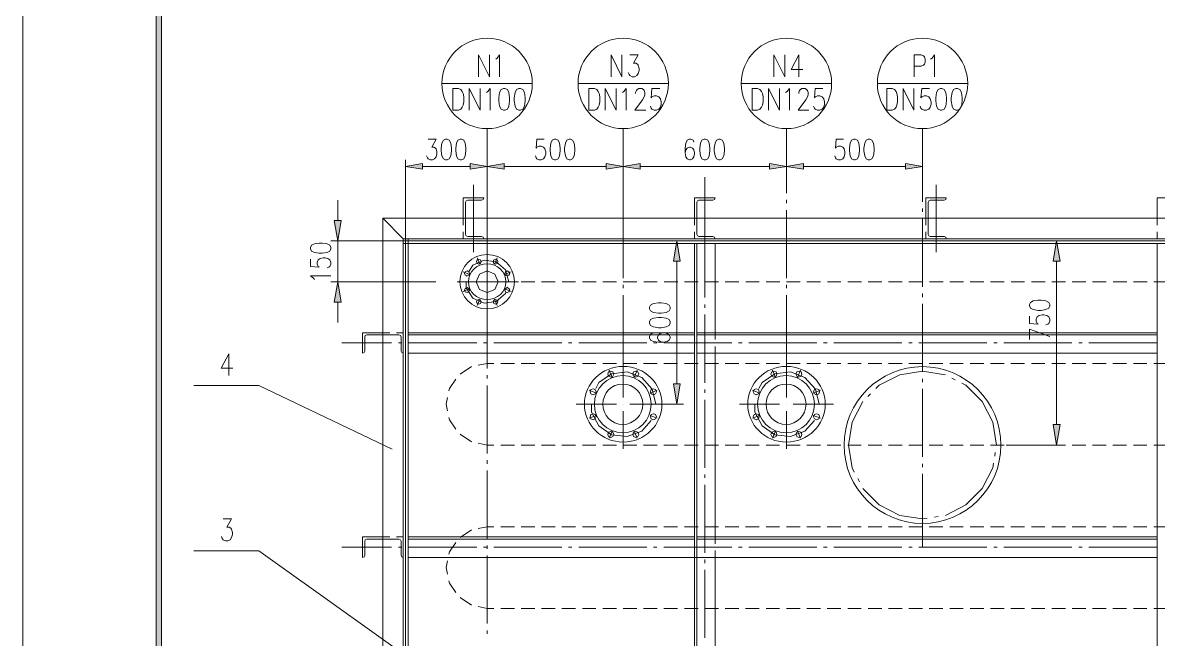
# Model space of a CAD drawing. Header units: millimetres. Extents: x 0 to 829, y 0 to 586.
# Drawn here: x 0 to 205.7, y 271.6 to 383.3 of the extents above; entities that cross this region are included whole.
import ezdxf

# ---------------------------------------------------------------- set-up
doc = ezdxf.new("R2010")
doc.units = ezdxf.units.MM

msp = doc.modelspace()

# ---------------------------------------------------------------- hatches: boundary and pattern name
h = msp.add_hatch(color=0)
h.dxf.hatch_style = 2
h.paths.add_polyline_path([(24.154694, 576.266028), (25.142472, 575.281778), (25.142472, 10.3505), (24.154694, 9.36625)])
h = msp.add_hatch(color=0)
h.dxf.hatch_style = 2
h.paths.add_polyline_path([(72.428806, 357.72725), (69.349056, 357.215722), (72.428806, 356.700667)])
h = msp.add_hatch(color=0)
h.dxf.hatch_style = 2
h.paths.add_polyline_path([(81.054222, 357.72725), (84.1375, 357.215722), (81.054222, 356.700667)])
h = msp.add_hatch(color=0)
h.dxf.hatch_style = 2
h.paths.add_polyline_path([(87.21725, 357.72725), (84.1375, 357.215722), (87.21725, 356.700667)])
h = msp.add_hatch(color=0)
h.dxf.hatch_style = 2
h.paths.add_polyline_path([(105.702806, 357.72725), (108.782556, 357.215722), (105.702806, 356.700667)])
h = msp.add_hatch(color=0)
h.dxf.hatch_style = 2
h.paths.add_polyline_path([(111.865833, 357.72725), (108.782556, 357.215722), (111.865833, 356.700667)])
h = msp.add_hatch(color=0)
h.dxf.hatch_style = 2
h.paths.add_polyline_path([(135.279694, 357.72725), (138.362972, 357.215722), (135.279694, 356.700667)])
h = msp.add_hatch(color=0)
h.dxf.hatch_style = 2
h.paths.add_polyline_path([(141.442722, 357.72725), (138.362972, 357.215722), (141.442722, 356.700667)])
h = msp.add_hatch(color=0)
h.dxf.hatch_style = 2
h.paths.add_polyline_path([(159.928278, 357.72725), (163.008028, 357.215722), (159.928278, 356.700667)])
h = msp.add_hatch(color=0)
h.dxf.hatch_style = 2
h.paths.add_polyline_path([(83.520139, 351.512364), (83.507086, 351.525417), (83.520139, 351.538469), (83.533192, 351.525417)])
h = msp.add_hatch(color=0)
h.dxf.hatch_style = 2
h.paths.add_polyline_path([(125.419556, 351.512364), (125.406503, 351.525417), (125.419556, 351.538469), (125.432608, 351.525417)])
h = msp.add_hatch(color=0)
h.dxf.hatch_style = 2
h.paths.add_polyline_path([(167.3225, 351.512364), (167.309447, 351.525417), (167.3225, 351.538469), (167.335553, 351.525417)])
h = msp.add_hatch(color=0)
h.dxf.hatch_style = 2
h.paths.add_polyline_path([(56.4515, 347.433194), (57.065333, 343.736083), (57.682694, 347.433194)])
h = msp.add_hatch(color=0)
h.dxf.hatch_style = 2
h.paths.add_polyline_path([(83.520139, 344.118142), (83.507086, 344.131194), (83.520139, 344.144247), (83.533192, 344.131194)])
h = msp.add_hatch(color=0)
h.dxf.hatch_style = 2
h.paths.add_polyline_path([(117.884222, 340.038972), (118.498056, 343.736083), (119.115417, 340.038972)])
h = msp.add_hatch(color=0)
h.dxf.hatch_style = 2
h.paths.add_polyline_path([(125.419556, 344.118142), (125.406503, 344.131194), (125.419556, 344.144247), (125.432608, 344.131194)])
h = msp.add_hatch(color=0)
h.dxf.hatch_style = 2
h.paths.add_polyline_path([(167.3225, 344.118142), (167.309447, 344.131194), (167.3225, 344.144247), (167.335553, 344.131194)])
h = msp.add_hatch(color=0)
h.dxf.hatch_style = 2
h.paths.add_polyline_path([(186.69, 340.038972), (187.307361, 343.736083), (187.924722, 340.038972)])
h = msp.add_hatch(color=0)
h.dxf.hatch_style = 2
h.paths.add_polyline_path([(56.4515, 332.64475), (57.065333, 336.341861), (57.682694, 332.64475)])
h = msp.add_hatch(color=0)
h.dxf.hatch_style = 2
h.paths.add_polyline_path([(68.953944, 323.388919), (68.940892, 323.401972), (68.953944, 323.415025), (68.966997, 323.401972)])
h = msp.add_hatch(color=0)
h.dxf.hatch_style = 2
h.paths.add_polyline_path([(117.884222, 317.856306), (118.498056, 314.159194), (119.115417, 317.856306)])
h = msp.add_hatch(color=0)
h.dxf.hatch_style = 2
h.paths.add_polyline_path([(186.69, 310.462083), (187.307361, 306.764972), (187.924722, 310.462083)])
h = msp.add_hatch(color=0)
h.dxf.hatch_style = 2
h.paths.add_polyline_path([(68.953944, 286.417808), (68.940892, 286.430861), (68.953944, 286.443914), (68.966997, 286.430861)])

# ---------------------------------------------------------------- linework, layer by layer
at = {"color": 0, "lineweight": 0}
for points in [[(0, 0), (0, 585.632278), (829.154778, 585.632278), (829.154778, 0)], [(24.154694, 576.266028), (25.142472, 575.281778), (25.142472, 10.3505), (24.154694, 9.36625)], [(77.935667, 367.400417), (77.935667, 371.344472), (78.919917, 371.344472), (79.34325, 371.153972), (79.625472, 370.780028), (79.766583, 370.402556), (79.907694, 369.841639), (79.907694, 368.90325), (79.766583, 368.338806), (79.625472, 367.961333), (79.34325, 367.587389), (78.919917, 367.400417)], [(87.09025, 371.344472), (86.666917, 371.153972), (86.384694, 370.593056), (86.243583, 369.654667), (86.243583, 369.090222), (86.384694, 368.151833), (86.666917, 367.587389), (87.09025, 367.400417), (87.372472, 367.400417), (87.795806, 367.587389), (88.0745, 368.151833), (88.215611, 369.090222), (88.215611, 369.654667), (88.0745, 370.593056), (87.795806, 371.153972), (87.372472, 371.344472)], [(89.905417, 371.344472), (89.485611, 371.153972), (89.203389, 370.593056), (89.062278, 369.654667), (89.062278, 369.090222), (89.203389, 368.151833), (89.485611, 367.587389), (89.905417, 367.400417), (90.187639, 367.400417), (90.610972, 367.587389), (90.893194, 368.151833), (91.034306, 369.090222), (91.034306, 369.654667), (90.893194, 370.593056), (90.610972, 371.153972), (90.187639, 371.344472)], [(102.58425, 367.400417), (102.58425, 371.344472), (103.5685, 371.344472), (103.991833, 371.153972), (104.274056, 370.780028), (104.415167, 370.402556), (104.556278, 369.841639), (104.556278, 368.90325), (104.415167, 368.338806), (104.274056, 367.961333), (103.991833, 367.587389), (103.5685, 367.400417)], [(132.161139, 367.400417), (132.161139, 371.344472), (133.145389, 371.344472), (133.568722, 371.153972), (133.850944, 370.780028), (133.992056, 370.402556), (134.133167, 369.841639), (134.133167, 368.90325), (133.992056, 368.338806), (133.850944, 367.961333), (133.568722, 367.587389), (133.145389, 367.400417)], [(156.5275, 367.400417), (156.5275, 371.344472), (157.51175, 371.344472), (157.935083, 371.153972), (158.217306, 370.780028), (158.358417, 370.402556), (158.499528, 369.841639), (158.499528, 368.90325), (158.358417, 368.338806), (158.217306, 367.961333), (157.935083, 367.587389), (157.51175, 367.400417)], [(166.246528, 371.344472), (165.823194, 371.153972), (165.540972, 370.593056), (165.399861, 369.654667), (165.399861, 369.090222), (165.540972, 368.151833), (165.823194, 367.587389), (166.246528, 367.400417), (166.525222, 367.400417), (166.948556, 367.587389), (167.230778, 368.151833), (167.371889, 369.090222), (167.371889, 369.654667), (167.230778, 370.593056), (166.948556, 371.153972), (166.525222, 371.344472)], [(169.061694, 371.344472), (168.638361, 371.153972), (168.356139, 370.593056), (168.215028, 369.654667), (168.215028, 369.090222), (168.356139, 368.151833), (168.638361, 367.587389), (169.061694, 367.400417), (169.343917, 367.400417), (169.76725, 367.587389), (170.045944, 368.151833), (170.187056, 369.090222), (170.187056, 369.654667), (170.045944, 370.593056), (169.76725, 371.153972), (169.343917, 371.344472)], [(76.609222, 362.144028), (76.214111, 361.967639), (75.949528, 361.438472), (75.819, 360.560056), (75.819, 360.030889), (75.949528, 359.148944), (76.214111, 358.623306), (76.609222, 358.446917), (76.873806, 358.446917), (77.268917, 358.623306), (77.5335, 359.148944), (77.667556, 360.030889), (77.667556, 360.560056), (77.5335, 361.438472), (77.268917, 361.967639), (76.873806, 362.144028)], [(79.251528, 362.144028), (78.852889, 361.967639), (78.591833, 361.438472), (78.457778, 360.560056), (78.457778, 360.030889), (78.591833, 359.148944), (78.852889, 358.623306), (79.251528, 358.446917), (79.516111, 358.446917), (79.911222, 358.623306), (80.175806, 359.148944), (80.306333, 360.030889), (80.306333, 360.560056), (80.175806, 361.438472), (79.911222, 361.967639), (79.516111, 362.144028)], [(96.3295, 362.144028), (95.930861, 361.967639), (95.666278, 361.438472), (95.53575, 360.560056), (95.53575, 360.030889), (95.666278, 359.148944), (95.930861, 358.623306), (96.3295, 358.446917), (96.590556, 358.446917), (96.989194, 358.623306), (97.253778, 359.148944), (97.384306, 360.030889), (97.384306, 360.560056), (97.253778, 361.438472), (96.989194, 361.967639), (96.590556, 362.144028)], [(98.968278, 362.144028), (98.573167, 361.967639), (98.308583, 361.438472), (98.178056, 360.560056), (98.178056, 360.030889), (98.308583, 359.148944), (98.573167, 358.623306), (98.968278, 358.446917), (99.232861, 358.446917), (99.627972, 358.623306), (99.892556, 359.148944), (100.026611, 360.030889), (100.026611, 360.560056), (99.892556, 361.438472), (99.627972, 361.967639), (99.232861, 362.144028)], [(123.440472, 362.144028), (123.045361, 361.967639), (122.780778, 361.438472), (122.646722, 360.560056), (122.646722, 360.030889), (122.780778, 359.148944), (123.045361, 358.623306), (123.440472, 358.446917), (123.705056, 358.446917), (124.100167, 358.623306), (124.36475, 359.148944), (124.495278, 360.030889), (124.495278, 360.560056), (124.36475, 361.438472), (124.100167, 361.967639), (123.705056, 362.144028)], [(126.082778, 362.144028), (125.684139, 361.967639), (125.419556, 361.438472), (125.289028, 360.560056), (125.289028, 360.030889), (125.419556, 359.148944), (125.684139, 358.623306), (126.082778, 358.446917), (126.343833, 358.446917), (126.742472, 358.623306), (127.007056, 359.148944), (127.137583, 360.030889), (127.137583, 360.560056), (127.007056, 361.438472), (126.742472, 361.967639), (126.343833, 362.144028)], [(150.551444, 362.144028), (150.156333, 361.967639), (149.89175, 361.438472), (149.761222, 360.560056), (149.761222, 360.030889), (149.89175, 359.148944), (150.156333, 358.623306), (150.551444, 358.446917), (150.816028, 358.446917), (151.214667, 358.623306), (151.475722, 359.148944), (151.609778, 360.030889), (151.609778, 360.560056), (151.475722, 361.438472), (151.214667, 361.967639), (150.816028, 362.144028)], [(153.19375, 362.144028), (152.798639, 361.967639), (152.534056, 361.438472), (152.4, 360.560056), (152.4, 360.030889), (152.534056, 359.148944), (152.798639, 358.623306), (153.19375, 358.446917), (153.458333, 358.446917), (153.853444, 358.623306), (154.118028, 359.148944), (154.248556, 360.030889), (154.248556, 360.560056), (154.118028, 361.438472), (153.853444, 361.967639), (153.458333, 362.144028)], [(72.428806, 357.72725), (69.349056, 357.215722), (72.428806, 356.700667)], [(81.054222, 357.72725), (84.1375, 357.215722), (81.054222, 356.700667)], [(87.21725, 357.72725), (84.1375, 357.215722), (87.21725, 356.700667)], [(105.702806, 357.72725), (108.782556, 357.215722), (105.702806, 356.700667)], [(111.865833, 357.72725), (108.782556, 357.215722), (111.865833, 356.700667)], [(135.279694, 357.72725), (138.362972, 357.215722), (135.279694, 356.700667)], [(141.442722, 357.72725), (138.362972, 357.215722), (141.442722, 356.700667)], [(159.928278, 357.72725), (163.008028, 357.215722), (159.928278, 356.700667)], [(56.4515, 347.433194), (57.065333, 343.736083), (57.682694, 347.433194)], [(117.884222, 340.038972), (118.498056, 343.736083), (119.115417, 340.038972)], [(186.69, 340.038972), (187.307361, 343.736083), (187.924722, 340.038972)], [(52.137028, 342.286167), (52.313417, 341.887528), (52.842583, 341.622944), (53.721, 341.492417), (54.250167, 341.492417), (55.128583, 341.622944), (55.65775, 341.887528), (55.834139, 342.286167), (55.834139, 342.547222), (55.65775, 342.945861), (55.128583, 343.210444), (54.250167, 343.340972), (53.721, 343.340972), (52.842583, 343.210444), (52.313417, 342.945861), (52.137028, 342.547222)], [(82.183111, 339.986056), (82.313639, 340.300028), (82.627611, 340.430556), (82.941583, 340.300028), (83.072111, 339.986056), (82.941583, 339.672083), (82.627611, 339.541556), (82.313639, 339.672083)], [(85.202889, 339.986056), (85.329889, 340.300028), (85.643861, 340.430556), (85.957833, 340.300028), (86.088361, 339.986056), (85.957833, 339.672083), (85.643861, 339.541556), (85.329889, 339.672083)], [(80.048806, 337.85175), (80.179333, 338.165722), (80.493306, 338.29625), (80.807278, 338.165722), (80.937806, 337.85175), (80.807278, 337.537778), (80.493306, 337.40725), (80.179333, 337.537778)], [(82.165472, 336.341861), (82.7405, 337.735333), (84.1375, 338.313889), (85.530972, 337.735333), (86.109528, 336.341861), (85.530972, 334.948389), (84.1375, 334.369833), (82.7405, 334.948389)], [(87.337194, 337.85175), (87.464194, 338.165722), (87.778167, 338.29625), (88.092139, 338.165722), (88.222667, 337.85175), (88.092139, 337.537778), (87.778167, 337.40725), (87.464194, 337.537778)], [(56.4515, 332.64475), (57.065333, 336.341861), (57.682694, 332.64475)], [(80.048806, 334.831972), (80.179333, 335.145944), (80.493306, 335.276472), (80.807278, 335.145944), (80.937806, 334.831972), (80.807278, 334.521528), (80.493306, 334.391), (80.179333, 334.521528)], [(87.337194, 334.831972), (87.464194, 335.145944), (87.778167, 335.276472), (88.092139, 335.145944), (88.222667, 334.831972), (88.092139, 334.521528), (87.778167, 334.391), (87.464194, 334.521528)], [(82.183111, 332.697667), (82.313639, 333.011639), (82.627611, 333.142167), (82.941583, 333.011639), (83.072111, 332.697667), (82.941583, 332.387222), (82.627611, 332.256694), (82.313639, 332.387222)], [(85.202889, 332.697667), (85.329889, 333.011639), (85.643861, 333.142167), (85.957833, 333.011639), (86.088361, 332.697667), (85.957833, 332.387222), (85.643861, 332.256694), (85.329889, 332.387222)], [(113.56975, 331.455889), (113.746139, 331.060778), (114.275306, 330.796194), (115.153722, 330.665667), (115.682889, 330.665667), (116.561306, 330.796194), (117.090472, 331.060778), (117.266861, 331.455889), (117.266861, 331.720472), (117.090472, 332.119111), (116.561306, 332.380167), (115.682889, 332.514222), (115.153722, 332.514222), (114.275306, 332.380167), (113.746139, 332.119111), (113.56975, 331.720472)], [(182.379056, 331.949778), (182.555444, 331.554667), (183.081083, 331.290083), (183.963028, 331.156028), (184.492194, 331.156028), (185.370611, 331.290083), (185.899778, 331.554667), (186.076167, 331.949778), (186.076167, 332.214361), (185.899778, 332.609472), (185.370611, 332.874056), (184.492194, 333.004583), (183.963028, 333.004583), (183.081083, 332.874056), (182.555444, 332.609472), (182.379056, 332.214361)], [(113.56975, 328.817111), (113.746139, 328.422), (114.275306, 328.157417), (115.153722, 328.023361), (115.682889, 328.023361), (116.561306, 328.157417), (117.090472, 328.422), (117.266861, 328.817111), (117.266861, 329.081694), (117.090472, 329.476806), (116.561306, 329.741389), (115.682889, 329.871917), (115.153722, 329.871917), (114.275306, 329.741389), (113.746139, 329.476806), (113.56975, 329.081694)], [(105.977972, 319.623722), (106.136722, 320.00825), (106.52125, 320.167), (106.90225, 320.00825), (107.061, 319.623722), (106.90225, 319.242722), (106.52125, 319.083972), (106.136722, 319.242722)], [(110.504111, 319.623722), (110.662861, 320.00825), (111.047389, 320.167), (111.431917, 320.00825), (111.590667, 319.623722), (111.431917, 319.242722), (111.047389, 319.083972), (110.662861, 319.242722)], [(135.554861, 319.623722), (135.713611, 320.00825), (136.098139, 320.167), (136.482667, 320.00825), (136.641417, 319.623722), (136.482667, 319.242722), (136.098139, 319.083972), (135.713611, 319.242722)], [(140.081, 319.623722), (140.243278, 320.00825), (140.624278, 320.167), (141.008806, 320.00825), (141.167556, 319.623722), (141.008806, 319.242722), (140.624278, 319.083972), (140.243278, 319.242722)], [(102.77475, 316.424028), (102.9335, 316.808556), (103.318028, 316.967306), (103.702556, 316.808556), (103.861306, 316.424028), (103.702556, 316.0395), (103.318028, 315.88075), (102.9335, 316.0395)], [(113.707333, 316.424028), (113.866083, 316.808556), (114.250611, 316.967306), (114.631611, 316.808556), (114.790361, 316.424028), (114.631611, 316.0395), (114.250611, 315.88075), (113.866083, 316.0395)], [(117.884222, 317.856306), (118.498056, 314.159194), (119.115417, 317.856306)], [(132.355167, 316.424028), (132.513917, 316.808556), (132.894917, 316.967306), (133.279444, 316.808556), (133.438194, 316.424028), (133.279444, 316.0395), (132.894917, 315.88075), (132.513917, 316.0395)], [(143.284222, 316.424028), (143.442972, 316.808556), (143.8275, 316.967306), (144.2085, 316.808556), (144.36725, 316.424028), (144.2085, 316.0395), (143.8275, 315.88075), (143.442972, 316.0395)], [(102.77475, 311.894361), (102.9335, 312.278889), (103.318028, 312.437639), (103.702556, 312.278889), (103.861306, 311.894361), (103.702556, 311.513361), (103.318028, 311.354611), (102.9335, 311.513361)], [(113.707333, 311.894361), (113.866083, 312.278889), (114.250611, 312.437639), (114.631611, 312.278889), (114.790361, 311.894361), (114.631611, 311.513361), (114.250611, 311.354611), (113.866083, 311.513361)], [(132.355167, 311.894361), (132.513917, 312.278889), (132.894917, 312.437639), (133.279444, 312.278889), (133.438194, 311.894361), (133.279444, 311.513361), (132.894917, 311.354611), (132.513917, 311.513361)], [(143.284222, 311.894361), (143.442972, 312.278889), (143.8275, 312.437639), (144.2085, 312.278889), (144.36725, 311.894361), (144.2085, 311.513361), (143.8275, 311.354611), (143.442972, 311.513361)], [(105.977972, 308.694667), (106.136722, 309.079194), (106.52125, 309.237944), (106.90225, 309.079194), (107.061, 308.694667), (106.90225, 308.310139), (106.52125, 308.151389), (106.136722, 308.310139)], [(110.504111, 308.694667), (110.662861, 309.079194), (111.047389, 309.237944), (111.431917, 309.079194), (111.590667, 308.694667), (111.431917, 308.310139), (111.047389, 308.151389), (110.662861, 308.310139)], [(135.554861, 308.694667), (135.713611, 309.079194), (136.098139, 309.237944), (136.482667, 309.079194), (136.641417, 308.694667), (136.482667, 308.310139), (136.098139, 308.151389), (135.713611, 308.310139)], [(140.081, 308.694667), (140.243278, 309.079194), (140.624278, 309.237944), (141.008806, 309.079194), (141.167556, 308.694667), (141.008806, 308.310139), (140.624278, 308.151389), (140.243278, 308.310139)], [(186.69, 310.462083), (187.307361, 306.764972), (187.924722, 310.462083)]]:
    msp.add_lwpolyline(points, close=True, dxfattribs=at)
for points in [[(82.58175, 373.478778), (82.58175, 377.422833), (84.553778, 373.478778), (84.553778, 377.422833)], [(85.682667, 376.671417), (85.964889, 376.858389), (86.384694, 377.422833), (86.384694, 373.478778)], [(106.595333, 373.478778), (106.595333, 377.422833), (108.567361, 373.478778), (108.567361, 377.422833)], [(109.978472, 377.422833), (111.527167, 377.422833), (110.6805, 375.92), (111.103833, 375.92), (111.386056, 375.733028), (111.527167, 375.546056), (111.668278, 374.981611), (111.668278, 374.604139), (111.527167, 374.043222), (111.244944, 373.66575), (110.821611, 373.478778), (110.398278, 373.478778), (109.978472, 373.66575), (109.837361, 373.85625), (109.69625, 374.230194)], [(136.105194, 373.478778), (136.105194, 377.422833), (138.077222, 373.478778), (138.077222, 377.422833)], [(140.610167, 377.422833), (139.202583, 374.794639), (141.315722, 374.794639)], [(140.610167, 377.422833), (140.610167, 373.478778)], [(161.526361, 373.478778), (161.526361, 377.422833), (162.792833, 377.422833), (163.216167, 377.235861), (163.357278, 377.045361), (163.498389, 376.671417), (163.498389, 376.106972), (163.357278, 375.733028), (163.216167, 375.546056), (162.792833, 375.355556), (161.526361, 375.355556)], [(164.482639, 376.671417), (164.764861, 376.858389), (165.188194, 377.422833), (165.188194, 373.478778)], [(75.953056, 372.251111), (92.318417, 372.251111)], [(80.891944, 367.400417), (80.891944, 371.344472), (82.863972, 367.400417), (82.863972, 371.344472)], [(83.992861, 370.593056), (84.271556, 370.780028), (84.694889, 371.344472), (84.694889, 367.400417)], [(100.601639, 372.251111), (116.967, 372.251111)], [(105.540528, 367.400417), (105.540528, 371.344472), (107.512556, 367.400417), (107.512556, 371.344472)], [(108.637917, 370.593056), (108.920139, 370.780028), (109.343472, 371.344472), (109.343472, 367.400417)], [(111.033278, 370.402556), (111.033278, 370.593056), (111.174389, 370.967), (111.3155, 371.153972), (111.597722, 371.344472), (112.162167, 371.344472), (112.440861, 371.153972), (112.581972, 370.967), (112.723083, 370.593056), (112.723083, 370.215583), (112.581972, 369.841639), (112.29975, 369.277194), (110.892167, 367.400417), (112.864194, 367.400417)], [(115.400667, 371.344472), (113.993083, 371.344472), (113.851972, 369.654667), (113.993083, 369.841639), (114.412889, 370.028611), (114.836222, 370.028611), (115.259556, 369.841639), (115.541778, 369.464167), (115.682889, 368.90325), (115.682889, 368.525778), (115.541778, 367.961333), (115.259556, 367.587389), (114.836222, 367.400417), (114.412889, 367.400417), (113.993083, 367.587389), (113.851972, 367.774361), (113.710861, 368.151833)], [(130.178528, 372.251111), (146.543889, 372.251111)], [(135.117417, 367.400417), (135.117417, 371.344472), (137.089444, 367.400417), (137.089444, 371.344472)], [(138.218333, 370.593056), (138.497028, 370.780028), (138.920361, 371.344472), (138.920361, 367.400417)], [(140.610167, 370.402556), (140.610167, 370.593056), (140.751278, 370.967), (140.892389, 371.153972), (141.174611, 371.344472), (141.739056, 371.344472), (142.01775, 371.153972), (142.158861, 370.967), (142.299972, 370.593056), (142.299972, 370.215583), (142.158861, 369.841639), (141.880167, 369.277194), (140.469056, 367.400417), (142.441083, 367.400417)], [(144.977556, 371.344472), (143.569972, 371.344472), (143.428861, 369.654667), (143.569972, 369.841639), (143.989778, 370.028611), (144.413111, 370.028611), (144.836444, 369.841639), (145.118667, 369.464167), (145.259778, 368.90325), (145.259778, 368.525778), (145.118667, 367.961333), (144.836444, 367.587389), (144.413111, 367.400417), (143.989778, 367.400417), (143.569972, 367.587389), (143.428861, 367.774361), (143.28775, 368.151833)], [(154.827111, 372.251111), (171.192472, 372.251111)], [(159.483778, 367.400417), (159.483778, 371.344472), (161.455806, 367.400417), (161.455806, 371.344472)], [(164.2745, 371.344472), (162.863389, 371.344472), (162.722278, 369.654667), (162.863389, 369.841639), (163.286722, 370.028611), (163.710056, 370.028611), (164.133389, 369.841639), (164.412083, 369.464167), (164.553194, 368.90325), (164.553194, 368.525778), (164.412083, 367.961333), (164.133389, 367.587389), (163.710056, 367.400417), (163.286722, 367.400417), (162.863389, 367.587389), (162.722278, 367.774361), (162.581167, 368.151833)], [(73.441278, 362.144028), (74.894722, 362.144028), (74.100972, 360.736444), (74.496083, 360.736444), (74.760667, 360.560056), (74.894722, 360.383667), (75.02525, 359.8545), (75.02525, 359.501722), (74.894722, 358.976083), (74.630139, 358.623306), (74.2315, 358.446917), (73.836389, 358.446917), (73.441278, 358.623306), (73.307222, 358.799694), (73.176694, 359.148944)], [(84.1375, 364.070194), (84.1375, 351.447806)], [(94.480944, 362.144028), (93.158028, 362.144028), (93.0275, 360.560056), (93.158028, 360.736444), (93.556667, 360.912833), (93.951778, 360.912833), (94.346889, 360.736444), (94.611472, 360.383667), (94.742, 359.8545), (94.742, 359.501722), (94.611472, 358.976083), (94.346889, 358.623306), (93.951778, 358.446917), (93.556667, 358.446917), (93.158028, 358.623306), (93.0275, 358.799694), (92.893444, 359.148944)], [(108.782556, 364.070194), (108.782556, 352.407361)], [(121.591917, 361.614861), (121.461389, 361.967639), (121.06275, 362.144028), (120.798167, 362.144028), (120.403056, 361.967639), (120.138472, 361.438472), (120.007944, 360.560056), (120.007944, 359.678111), (120.138472, 358.976083), (120.403056, 358.623306), (120.798167, 358.446917), (120.932222, 358.446917), (121.327333, 358.623306), (121.591917, 358.976083), (121.722444, 359.501722), (121.722444, 359.678111), (121.591917, 360.207278), (121.327333, 360.560056), (120.932222, 360.736444), (120.798167, 360.736444), (120.403056, 360.560056), (120.138472, 360.207278), (120.007944, 359.678111)], [(138.362972, 364.070194), (138.362972, 352.407361)], [(148.702889, 362.144028), (147.3835, 362.144028), (147.252972, 360.560056), (147.3835, 360.736444), (147.778611, 360.912833), (148.17725, 360.912833), (148.572361, 360.736444), (148.836944, 360.383667), (148.967472, 359.8545), (148.967472, 359.501722), (148.836944, 358.976083), (148.572361, 358.623306), (148.17725, 358.446917), (147.778611, 358.446917), (147.3835, 358.623306), (147.252972, 358.799694), (147.118917, 359.148944)], [(163.008028, 364.070194), (163.008028, 350.823389)], [(69.349056, 343.736083), (69.349056, 358.446917)], [(84.1375, 346.456), (84.1375, 358.446917)], [(84.1375, 353.991333), (84.1375, 358.446917)], [(108.782556, 349.0595), (108.782556, 358.446917)], [(108.782556, 350.999778), (108.782556, 358.446917)], [(138.362972, 353.762028), (138.362972, 358.446917)], [(138.362972, 353.762028), (138.362972, 358.446917)], [(163.008028, 353.762028), (163.008028, 358.446917)], [(72.428806, 357.215722), (81.054222, 357.215722)], [(87.21725, 357.215722), (105.702806, 357.215722)], [(111.865833, 357.215722), (135.279694, 357.215722)], [(141.442722, 357.215722), (159.928278, 357.215722)], [(81.671583, 341.72525), (81.671583, 353.889028)], [(123.571, 355.268389), (123.571, 348.865472)], [(123.571, 341.72525), (123.571, 353.889028)], [(165.473944, 341.72525), (165.473944, 353.889028)], [(57.065333, 347.433194), (57.065333, 351.130306)], [(79.823028, 351.525417), (79.823028, 347.828306)], [(83.520139, 351.525417), (79.823028, 351.525417)], [(80.609722, 351.130306), (80.331028, 351.017417), (80.218139, 350.738722)], [(80.218139, 350.738722), (80.218139, 347.828306)], [(80.609722, 351.130306), (83.125028, 351.130306)], [(83.125028, 351.130306), (83.403722, 351.246722), (83.520139, 351.525417)], [(84.1375, 350.216611), (84.1375, 349.59925)], [(108.782556, 351.176167), (108.782556, 350.558806)], [(121.722444, 351.525417), (121.722444, 347.828306)], [(125.419556, 351.525417), (121.722444, 351.525417)], [(122.512667, 351.130306), (122.233972, 351.017417), (122.117556, 350.738722)], [(122.117556, 350.738722), (122.117556, 347.828306)], [(122.512667, 351.130306), (125.027972, 351.130306)], [(125.027972, 351.130306), (125.306667, 351.246722), (125.419556, 351.525417)], [(138.362972, 351.176167), (138.362972, 350.558806)], [(163.625389, 351.525417), (163.625389, 347.828306)], [(167.3225, 351.525417), (163.625389, 351.525417)], [(164.415611, 351.130306), (164.133389, 351.017417), (164.0205, 350.738722)], [(164.0205, 350.738722), (164.0205, 347.828306)], [(164.415611, 351.130306), (166.927389, 351.130306)], [(166.927389, 351.130306), (167.206083, 351.246722), (167.3225, 351.525417)], [(205.528333, 351.525417), (205.528333, 347.828306)], [(209.225444, 351.525417), (205.528333, 351.525417)], [(65.256833, 347.828306), (65.256833, 191.759417)], [(65.256833, 347.828306), (517.101667, 347.828306)], [(68.953944, 344.131194), (65.256833, 347.828306)], [(79.823028, 346.597111), (79.823028, 347.828306)], [(80.218139, 344.921417), (80.218139, 347.828306)], [(84.1375, 348.368056), (84.1375, 336.045528)], [(108.782556, 349.327611), (108.782556, 337.001556)], [(121.722444, 346.597111), (121.722444, 347.828306)], [(122.117556, 344.921417), (122.117556, 347.828306)], [(138.362972, 349.327611), (138.362972, 337.001556)], [(163.008028, 349.588667), (163.008028, 348.974833)], [(163.008028, 347.740111), (163.008028, 335.417583)], [(163.625389, 346.597111), (163.625389, 347.828306)], [(164.0205, 344.921417), (164.0205, 347.828306)], [(205.528333, 346.597111), (205.528333, 347.828306)], [(123.571, 347.63075), (123.571, 347.016917)], [(123.571, 345.782194), (123.571, 333.459667)], [(69.349056, 343.736083), (55.834139, 343.736083)], [(57.065333, 343.736083), (57.065333, 336.341861)], [(68.953944, 344.131194), (68.953944, 195.456528)], [(68.953944, 344.131194), (513.401028, 344.131194)], [(69.349056, 343.736083), (69.349056, 195.851639)], [(69.349056, 343.736083), (513.009444, 343.736083)], [(69.839417, 344.131194), (69.839417, 195.456528)], [(79.823028, 344.131194), (79.823028, 345.362389)], [(80.218139, 344.921417), (80.331028, 344.642722), (80.609722, 344.526306)], [(80.609722, 344.526306), (83.125028, 344.526306)], [(83.520139, 344.131194), (83.403722, 344.409889), (83.125028, 344.526306)], [(114.437583, 343.736083), (119.732778, 343.736083)], [(121.722444, 344.131194), (121.722444, 345.362389)], [(122.117556, 344.921417), (122.233972, 344.642722), (122.512667, 344.526306)], [(122.512667, 344.526306), (125.027972, 344.526306)], [(125.419556, 344.131194), (125.306667, 344.409889), (125.027972, 344.526306)], [(163.625389, 344.131194), (163.625389, 345.362389)], [(164.0205, 344.921417), (164.133389, 344.642722), (164.415611, 344.526306)], [(164.415611, 344.526306), (166.927389, 344.526306)], [(167.3225, 344.131194), (167.206083, 344.409889), (166.927389, 344.526306)], [(178.156306, 343.736083), (188.538556, 343.736083)], [(205.528333, 344.131194), (205.528333, 345.362389)], [(493.776, 343.245722), (68.953944, 343.245722)], [(84.1375, 342.384944), (84.1375, 330.302306)], [(84.1375, 342.049806), (84.1375, 331.297139)], [(121.722444, 343.245722), (121.722444, 196.342)], [(122.117556, 343.245722), (122.117556, 196.342)], [(125.419556, 343.245722), (125.419556, 327.099083)], [(205.528333, 343.245722), (205.528333, 196.342)], [(52.137028, 340.437611), (52.137028, 339.114694), (53.721, 338.984167), (53.544611, 339.114694), (53.368222, 339.513333), (53.368222, 339.908444), (53.544611, 340.303556), (53.897389, 340.568139), (54.426556, 340.698667), (54.779333, 340.698667), (55.304972, 340.568139), (55.65775, 340.303556), (55.834139, 339.908444), (55.834139, 339.513333), (55.65775, 339.114694), (55.481361, 338.984167), (55.128583, 338.850111)], [(88.078028, 336.341861), (87.453611, 338.476167), (85.774389, 339.929611), (83.573056, 340.247111), (81.555167, 339.322833), (80.853139, 338.23275)], [(82.825167, 339.509806), (82.341861, 340.6775)], [(85.446306, 339.509806), (85.929611, 340.6775)], [(118.498056, 340.038972), (118.498056, 317.856306)], [(187.307361, 340.038972), (187.307361, 310.462083)], [(52.842583, 336.7405), (52.666194, 337.001556), (52.137028, 337.400194), (55.834139, 337.400194)], [(80.969556, 337.654194), (79.801861, 338.1375)], [(87.301917, 337.654194), (88.469611, 338.1375)], [(74.870028, 336.341861), (55.834139, 336.341861)], [(89.792528, 336.341861), (78.732944, 336.341861)], [(80.352194, 337.361389), (80.369833, 337.361389)], [(80.352194, 336.341861), (80.352194, 335.230611), (81.555167, 333.360889), (83.573056, 332.440139), (85.774389, 332.754111), (87.453611, 334.211083), (87.506528, 334.387472)], [(84.1375, 336.341861), (85.382806, 336.341861)], [(86.617528, 336.341861), (89.079917, 336.341861)], [(87.792278, 335.364667), (87.809917, 335.364667)], [(90.314639, 336.341861), (92.777028, 336.341861)], [(94.01175, 336.341861), (96.474139, 336.341861)], [(97.708861, 336.341861), (100.17125, 336.341861)], [(101.405972, 336.341861), (103.868361, 336.341861)], [(105.103083, 336.341861), (107.565472, 336.341861)], [(108.782556, 335.770361), (108.782556, 335.153)], [(108.800194, 336.341861), (111.262583, 336.341861)], [(112.497306, 336.341861), (114.959694, 336.341861)], [(116.194417, 336.341861), (118.656806, 336.341861)], [(119.891528, 336.341861), (122.353917, 336.341861)], [(123.588639, 336.341861), (126.051028, 336.341861)], [(127.28575, 336.341861), (129.748139, 336.341861)], [(130.982861, 336.341861), (133.44525, 336.341861)], [(134.679972, 336.341861), (137.142361, 336.341861)], [(138.362972, 335.770361), (138.362972, 335.153)], [(138.377083, 336.341861), (140.839472, 336.341861)], [(142.074194, 336.341861), (144.536583, 336.341861)], [(145.771306, 336.341861), (148.237222, 336.341861)], [(149.468417, 336.341861), (151.934333, 336.341861)], [(153.165528, 336.341861), (155.631444, 336.341861)], [(156.862639, 336.341861), (159.328556, 336.341861)], [(160.55975, 336.341861), (163.025667, 336.341861)], [(164.256861, 336.341861), (166.722778, 336.341861)], [(167.953972, 336.341861), (170.419889, 336.341861)], [(171.651083, 336.341861), (174.117, 336.341861)], [(175.348194, 336.341861), (177.814111, 336.341861)], [(179.045306, 336.341861), (181.511222, 336.341861)], [(182.742417, 336.341861), (185.208333, 336.341861)], [(186.439528, 336.341861), (188.905444, 336.341861)], [(190.136639, 336.341861), (192.602556, 336.341861)], [(193.83375, 336.341861), (196.299667, 336.341861)], [(197.530861, 336.341861), (199.996778, 336.341861)], [(201.227972, 336.341861), (203.693889, 336.341861)], [(204.925083, 336.341861), (207.391, 336.341861)], [(80.969556, 335.033056), (79.801861, 334.54975)], [(84.1375, 334.810806), (84.1375, 334.196972)], [(87.301917, 335.033056), (88.469611, 334.54975)], [(108.782556, 333.921806), (108.782556, 322.258972)], [(138.362972, 333.921806), (138.362972, 322.258972)], [(163.008028, 334.182861), (163.008028, 333.569028)], [(57.065333, 332.64475), (57.065333, 328.947639)], [(82.825167, 333.177444), (82.341861, 332.00975)], [(84.1375, 332.96225), (84.1375, 320.639722)], [(85.446306, 333.177444), (85.929611, 332.00975)], [(123.571, 332.228472), (123.571, 331.611111)], [(163.008028, 332.334306), (163.008028, 320.011778)], [(123.571, 330.379917), (123.571, 318.053861)], [(182.379056, 330.101222), (182.379056, 328.781833), (183.963028, 328.647778), (183.786639, 328.781833), (183.61025, 329.176944), (183.61025, 329.572056), (183.786639, 329.967167), (184.139417, 330.23175), (184.668583, 330.365806), (185.017833, 330.365806), (185.547, 330.23175), (185.899778, 329.967167), (186.076167, 329.572056), (186.076167, 329.176944), (185.899778, 328.781833), (185.723389, 328.647778), (185.370611, 328.51725)], [(182.379056, 325.874944), (182.379056, 327.7235), (186.076167, 326.404111)], [(57.788528, 325.250528), (66.840806, 325.250528)], [(61.559722, 323.401972), (61.559722, 327.099083)], [(61.559722, 327.099083), (65.256833, 327.099083)], [(62.346417, 326.703972), (62.067722, 326.591083), (61.951306, 326.312389)], [(61.951306, 326.312389), (61.951306, 323.797083)], [(62.346417, 326.703972), (65.256833, 326.703972)], [(66.488028, 327.099083), (65.256833, 327.099083)], [(68.163722, 326.703972), (65.256833, 326.703972)], [(68.953944, 327.099083), (67.719222, 327.099083)], [(68.072, 325.250528), (68.689361, 325.250528)], [(68.558833, 326.312389), (68.442417, 326.591083), (68.163722, 326.703972)], [(68.558833, 326.312389), (68.558833, 323.797083)], [(121.722444, 327.099083), (69.839417, 327.099083)], [(121.722444, 326.703972), (69.839417, 326.703972)], [(69.920556, 325.250528), (82.246611, 325.250528)], [(83.477806, 325.250528), (84.095167, 325.250528)], [(85.326361, 325.250528), (97.648889, 325.250528)], [(98.883611, 325.250528), (99.497444, 325.250528)], [(100.732167, 325.250528), (113.054694, 325.250528)], [(114.098917, 326.968556), (113.746139, 326.8345), (113.56975, 326.439389), (113.56975, 326.174806), (113.746139, 325.779694), (114.275306, 325.515111), (115.153722, 325.384583), (116.035667, 325.384583), (116.737694, 325.515111), (117.090472, 325.779694), (117.266861, 326.174806), (117.266861, 326.308861), (117.090472, 326.703972), (116.737694, 326.968556), (116.212056, 327.099083), (116.035667, 327.099083), (115.5065, 326.968556), (115.153722, 326.703972), (114.977333, 326.308861), (114.977333, 326.174806), (115.153722, 325.779694), (115.5065, 325.515111), (116.035667, 325.384583)], [(114.289417, 325.250528), (114.90325, 325.250528)], [(116.137972, 325.250528), (128.4605, 325.250528)], [(205.528333, 327.099083), (122.117556, 327.099083)], [(205.528333, 326.703972), (122.117556, 326.703972)], [(125.419556, 327.099083), (125.419556, 325.867889)], [(129.691694, 325.250528), (130.309056, 325.250528)], [(131.54025, 325.250528), (143.866306, 325.250528)], [(145.0975, 325.250528), (145.714861, 325.250528)], [(146.946056, 325.250528), (159.268583, 325.250528)], [(160.503306, 325.250528), (161.117139, 325.250528)], [(162.351861, 325.250528), (174.674389, 325.250528)], [(175.909111, 325.250528), (176.522944, 325.250528)], [(177.757667, 325.250528), (190.080194, 325.250528)], [(191.311389, 325.250528), (191.92875, 325.250528)], [(193.159944, 325.250528), (205.486, 325.250528)], [(37.345056, 323.303194), (35.937472, 320.675), (38.050611, 320.675)], [(37.345056, 323.303194), (37.345056, 319.359139)], [(61.559722, 323.401972), (61.838417, 323.518389), (61.951306, 323.797083)], [(68.558833, 323.797083), (68.67525, 323.518389), (68.953944, 323.401972)], [(121.722444, 323.401972), (69.839417, 323.401972)], [(205.528333, 323.401972), (122.117556, 323.401972)], [(125.419556, 324.636694), (125.419556, 323.401972)], [(125.419556, 323.401972), (125.419556, 290.127972)], [(81.283528, 320.974861), (79.233889, 319.606083)], [(84.1375, 321.553417), (82.4865, 321.225333)], [(84.1375, 321.553417), (85.368694, 321.553417)], [(86.599889, 321.553417), (89.065806, 321.553417)], [(90.297, 321.553417), (92.762917, 321.553417)], [(93.994111, 321.553417), (96.460028, 321.553417)], [(97.691222, 321.553417), (100.157139, 321.553417)], [(101.388333, 321.553417), (103.85425, 321.553417)], [(105.085444, 321.553417), (107.551361, 321.553417)], [(108.782556, 322.258972), (108.782556, 315.390389)], [(108.782556, 321.553417), (111.248472, 321.553417)], [(112.479667, 321.553417), (114.945583, 321.553417)], [(116.176778, 321.553417), (118.642694, 321.553417)], [(119.873889, 321.553417), (122.339806, 321.553417)], [(123.571, 321.553417), (126.036917, 321.553417)], [(127.268111, 321.553417), (129.734028, 321.553417)], [(130.965222, 321.553417), (133.431139, 321.553417)], [(134.662333, 321.553417), (137.12825, 321.553417)], [(138.362972, 322.258972), (138.362972, 315.390389)], [(138.362972, 321.553417), (140.825361, 321.553417)], [(142.060083, 321.553417), (144.522472, 321.553417)], [(145.757194, 321.553417), (148.219583, 321.553417)], [(149.454306, 321.553417), (151.916694, 321.553417)], [(153.151417, 321.553417), (155.613806, 321.553417)], [(156.848528, 321.553417), (159.310917, 321.553417)], [(160.545639, 321.553417), (163.008028, 321.553417)], [(164.24275, 321.553417), (166.705139, 321.553417)], [(167.939861, 321.553417), (170.40225, 321.553417)], [(171.636972, 321.553417), (174.099361, 321.553417)], [(175.334083, 321.553417), (177.796472, 321.553417)], [(179.031194, 321.553417), (181.493583, 321.553417)], [(182.728306, 321.553417), (185.190694, 321.553417)], [(186.425417, 321.553417), (188.887806, 321.553417)], [(190.122528, 321.553417), (192.584917, 321.553417)], [(193.819639, 321.553417), (196.282028, 321.553417)], [(197.51675, 321.553417), (199.979139, 321.553417)], [(201.213861, 321.553417), (203.67625, 321.553417)], [(204.910972, 321.553417), (207.376889, 321.553417)], [(84.1375, 319.405), (84.1375, 318.791167)], [(114.698639, 314.159194), (114.021306, 316.907333), (112.144528, 319.027528), (109.495167, 320.032944), (106.687056, 319.69075), (104.355194, 318.082083), (103.808389, 317.037861)], [(106.768194, 319.020472), (106.2355, 320.315167)], [(110.796917, 319.020472), (111.333139, 320.315167)], [(144.275528, 314.159194), (143.598194, 316.907333), (141.721417, 319.027528), (139.075583, 320.032944), (136.263944, 319.69075), (133.932083, 318.082083), (133.385278, 317.037861)], [(136.348611, 319.020472), (135.812389, 320.315167)], [(140.373806, 319.020472), (140.910028, 320.315167)], [(167.146111, 319.496722), (163.008028, 320.152889), (158.873472, 319.496722), (155.141083, 317.59525), (154.548417, 317.002583)], [(168.938222, 318.583028), (168.3385, 318.889944)], [(31.023278, 317.521167), (42.774306, 317.521167)], [(66.953694, 305.999444), (42.774306, 317.521167)], [(78.440139, 318.688861), (77.304194, 316.988472), (77.223056, 316.575722)], [(84.1375, 317.556444), (84.1375, 305.233917)], [(123.571, 316.822667), (123.571, 316.205306)], [(163.008028, 318.780583), (163.008028, 318.163222)], [(163.008028, 316.932028), (163.008028, 304.605972)], [(176.395944, 306.764972), (175.739778, 310.903056), (173.838306, 314.635444), (170.8785, 317.59525), (170.130611, 317.97625)], [(76.983167, 315.369222), (76.743278, 314.159194), (76.983167, 312.952694)], [(103.921278, 316.173556), (102.630111, 316.709778)], [(103.095778, 315.679667), (103.113417, 315.679667)], [(113.647361, 316.173556), (114.938528, 316.709778)], [(123.571, 314.974111), (123.571, 302.651583)], [(133.498167, 316.173556), (132.207, 316.709778)], [(132.672667, 315.679667), (132.690306, 315.679667)], [(143.22425, 316.173556), (144.515417, 316.709778)], [(153.599444, 316.057139), (153.126722, 315.580889)], [(107.551361, 314.159194), (100.262972, 314.159194)], [(103.039333, 314.159194), (103.039333, 312.744556), (104.355194, 310.236306), (106.687056, 308.627639), (109.495167, 308.288972), (112.144528, 309.290861), (113.866083, 311.234667)], [(108.782556, 314.159194), (108.800194, 314.159194)], [(108.782556, 314.159194), (108.800194, 314.159194)], [(108.782556, 312.928), (108.782556, 306.059417)], [(117.305667, 314.159194), (110.017278, 314.159194)], [(114.751556, 314.159194), (119.732778, 314.159194)], [(129.839861, 314.159194), (137.12825, 314.159194)], [(132.616222, 314.159194), (132.616222, 312.744556), (133.932083, 310.236306), (136.263944, 308.627639), (139.075583, 308.288972), (141.721417, 309.290861), (143.442972, 311.234667)], [(138.362972, 314.159194), (138.380611, 314.159194)], [(138.362972, 314.159194), (138.380611, 314.159194)], [(138.362972, 312.928), (138.362972, 306.059417)], [(139.594167, 314.159194), (146.882556, 314.159194)], [(152.17775, 314.635444), (150.276278, 310.903056), (149.623639, 306.764972), (150.276278, 302.626889), (150.657278, 301.882528)], [(77.223056, 311.742667), (77.304194, 311.329917), (78.440139, 309.629528)], [(103.921278, 312.144833), (102.630111, 311.608611)], [(113.647361, 312.144833), (114.938528, 311.608611)], [(114.33175, 312.670472), (114.349389, 312.670472)], [(133.498167, 312.144833), (132.207, 311.608611)], [(143.22425, 312.144833), (144.515417, 311.608611)], [(143.908639, 312.670472), (143.926278, 312.670472)], [(79.233889, 308.712306), (81.283528, 307.343528)], [(106.768194, 309.297917), (106.2355, 308.003222)], [(110.796917, 309.297917), (111.333139, 308.003222)], [(136.348611, 309.297917), (135.812389, 308.003222)], [(140.373806, 309.297917), (140.910028, 308.003222)], [(82.4865, 307.093056), (84.1375, 306.764972)], [(84.1375, 306.764972), (85.368694, 306.764972)], [(86.599889, 306.764972), (89.065806, 306.764972)], [(90.297, 306.764972), (92.762917, 306.764972)], [(93.994111, 306.764972), (96.460028, 306.764972)], [(97.691222, 306.764972), (100.157139, 306.764972)], [(101.388333, 306.764972), (103.85425, 306.764972)], [(105.085444, 306.764972), (107.551361, 306.764972)], [(108.782556, 306.764972), (111.248472, 306.764972)], [(112.479667, 306.764972), (114.945583, 306.764972)], [(116.176778, 306.764972), (118.642694, 306.764972)], [(119.873889, 306.764972), (122.339806, 306.764972)], [(123.571, 306.764972), (126.036917, 306.764972)], [(127.268111, 306.764972), (129.734028, 306.764972)], [(130.965222, 306.764972), (133.431139, 306.764972)], [(134.662333, 306.764972), (137.12825, 306.764972)], [(138.362972, 306.764972), (140.825361, 306.764972)], [(142.060083, 306.764972), (144.522472, 306.764972)], [(145.757194, 306.764972), (148.219583, 306.764972)], [(149.454306, 306.764972), (151.916694, 306.764972)], [(153.151417, 306.764972), (155.613806, 306.764972)], [(156.848528, 306.764972), (159.310917, 306.764972)], [(160.545639, 306.764972), (163.008028, 306.764972)], [(164.24275, 306.764972), (166.705139, 306.764972)], [(167.939861, 306.764972), (170.40225, 306.764972)], [(171.636972, 306.764972), (174.099361, 306.764972)], [(175.334083, 306.764972), (177.796472, 306.764972)], [(178.156306, 306.764972), (188.538556, 306.764972)], [(179.031194, 306.764972), (181.493583, 306.764972)], [(182.728306, 306.764972), (185.190694, 306.764972)], [(186.425417, 306.764972), (188.887806, 306.764972)], [(190.122528, 306.764972), (192.584917, 306.764972)], [(193.819639, 306.764972), (196.282028, 306.764972)], [(197.51675, 306.764972), (199.979139, 306.764972)], [(201.213861, 306.764972), (203.67625, 306.764972)], [(204.910972, 306.764972), (207.376889, 306.764972)], [(176.081972, 304.778833), (176.187806, 305.442056)], [(84.1375, 304.002722), (84.1375, 303.385361)], [(163.008028, 303.374778), (163.008028, 302.757417)], [(167.146111, 294.033222), (170.8785, 295.934694), (173.838306, 298.898028), (175.739778, 302.626889), (175.870306, 303.455917)], [(84.1375, 302.154167), (84.1375, 289.828111)], [(123.571, 301.416861), (123.571, 300.803028)], [(151.267583, 300.686611), (151.570972, 300.090417)], [(163.008028, 301.526222), (163.008028, 288.279417)], [(123.571, 299.568306), (123.571, 287.245778)], [(152.17775, 298.898028), (155.141083, 295.934694), (158.873472, 294.033222), (163.008028, 293.377056), (163.837056, 293.511111)], [(36.29025, 293.384111), (37.838944, 293.384111), (36.992278, 291.881278), (37.415611, 291.881278), (37.697833, 291.694306), (37.838944, 291.507333), (37.980056, 290.942889), (37.980056, 290.568944), (37.838944, 290.0045), (37.556722, 289.630556), (37.133389, 289.440056), (36.710056, 289.440056), (36.29025, 289.630556), (36.149139, 289.817528), (36.008028, 290.191472)], [(165.159972, 293.71925), (165.823194, 293.825083)], [(61.559722, 286.430861), (61.559722, 290.127972)], [(61.559722, 290.127972), (65.256833, 290.127972)], [(66.488028, 290.127972), (65.256833, 290.127972)], [(68.953944, 290.127972), (67.719222, 290.127972)], [(121.722444, 290.127972), (69.839417, 290.127972)], [(81.283528, 291.397972), (79.233889, 290.029194)], [(84.1375, 291.976528), (82.4865, 291.648444)], [(84.1375, 291.976528), (85.368694, 291.976528)], [(86.599889, 291.976528), (89.065806, 291.976528)], [(90.297, 291.976528), (92.762917, 291.976528)], [(93.994111, 291.976528), (96.460028, 291.976528)], [(97.691222, 291.976528), (100.157139, 291.976528)], [(101.388333, 291.976528), (103.85425, 291.976528)], [(105.085444, 291.976528), (107.551361, 291.976528)], [(108.782556, 291.976528), (111.248472, 291.976528)], [(112.479667, 291.976528), (114.945583, 291.976528)], [(116.176778, 291.976528), (118.642694, 291.976528)], [(119.873889, 291.976528), (122.339806, 291.976528)], [(205.528333, 290.127972), (122.117556, 290.127972)], [(123.571, 291.976528), (126.036917, 291.976528)], [(125.419556, 290.127972), (125.419556, 288.896778)], [(127.268111, 291.976528), (129.734028, 291.976528)], [(130.965222, 291.976528), (133.431139, 291.976528)], [(134.662333, 291.976528), (137.12825, 291.976528)], [(138.362972, 291.976528), (140.825361, 291.976528)], [(142.060083, 291.976528), (144.522472, 291.976528)], [(145.757194, 291.976528), (148.219583, 291.976528)], [(149.454306, 291.976528), (151.916694, 291.976528)], [(153.151417, 291.976528), (155.613806, 291.976528)], [(156.848528, 291.976528), (159.310917, 291.976528)], [(160.545639, 291.976528), (163.008028, 291.976528)], [(164.24275, 291.976528), (166.705139, 291.976528)], [(167.939861, 291.976528), (170.40225, 291.976528)], [(171.636972, 291.976528), (174.099361, 291.976528)], [(175.334083, 291.976528), (177.796472, 291.976528)], [(179.031194, 291.976528), (181.493583, 291.976528)], [(182.728306, 291.976528), (185.190694, 291.976528)], [(186.425417, 291.976528), (188.887806, 291.976528)], [(190.122528, 291.976528), (192.584917, 291.976528)], [(193.819639, 291.976528), (196.282028, 291.976528)], [(197.51675, 291.976528), (199.979139, 291.976528)], [(201.213861, 291.976528), (203.67625, 291.976528)], [(204.910972, 291.976528), (207.376889, 291.976528)], [(57.788528, 288.279417), (66.840806, 288.279417)], [(62.346417, 289.732861), (62.067722, 289.619972), (61.951306, 289.33775)], [(61.951306, 289.33775), (61.951306, 286.825972)], [(62.346417, 289.732861), (65.256833, 289.732861)], [(68.163722, 289.732861), (65.256833, 289.732861)], [(68.072, 288.279417), (68.689361, 288.279417)], [(68.558833, 289.33775), (68.442417, 289.619972), (68.163722, 289.732861)], [(68.558833, 289.33775), (68.558833, 286.825972)], [(121.722444, 289.732861), (69.839417, 289.732861)], [(69.920556, 288.279417), (82.246611, 288.279417)], [(78.440139, 289.111972), (77.304194, 287.411583), (77.223056, 286.998833)], [(83.477806, 288.279417), (84.095167, 288.279417)], [(84.1375, 288.596917), (84.1375, 287.979556)], [(85.326361, 288.279417), (97.648889, 288.279417)], [(98.883611, 288.279417), (99.497444, 288.279417)], [(100.732167, 288.279417), (113.054694, 288.279417)], [(114.289417, 288.279417), (114.90325, 288.279417)], [(116.137972, 288.279417), (128.4605, 288.279417)], [(205.528333, 289.732861), (122.117556, 289.732861)], [(129.691694, 288.279417), (130.309056, 288.279417)], [(131.54025, 288.279417), (143.866306, 288.279417)], [(145.0975, 288.279417), (145.714861, 288.279417)], [(146.946056, 288.279417), (159.268583, 288.279417)], [(160.503306, 288.279417), (161.117139, 288.279417)], [(162.351861, 288.279417), (174.674389, 288.279417)], [(175.909111, 288.279417), (176.522944, 288.279417)], [(177.757667, 288.279417), (190.080194, 288.279417)], [(191.311389, 288.279417), (191.92875, 288.279417)], [(193.159944, 288.279417), (205.486, 288.279417)], [(31.023278, 287.602083), (42.774306, 287.602083)], [(123.571, 229.929972), (42.774306, 287.602083)], [(61.559722, 286.430861), (61.838417, 286.547278), (61.951306, 286.825972)], [(68.558833, 286.825972), (68.67525, 286.547278), (68.953944, 286.430861)], [(121.722444, 286.430861), (69.839417, 286.430861)], [(84.1375, 286.748361), (84.1375, 274.425833)], [(205.528333, 286.430861), (121.722444, 286.430861)], [(123.571, 286.014583), (123.571, 285.397222)], [(125.419556, 287.662056), (125.419556, 286.430861)], [(125.419556, 286.430861), (125.419556, 253.156861)], [(76.983167, 285.792333), (76.743278, 284.582306), (76.983167, 283.372278)], [(123.571, 284.166028), (123.571, 271.839972)], [(77.223056, 282.165778), (77.304194, 281.753028), (78.440139, 280.052639)], [(79.233889, 279.135417), (81.283528, 277.766639)], [(82.4865, 277.516167), (84.1375, 277.188083)], [(84.1375, 277.188083), (85.368694, 277.188083)], [(86.599889, 277.188083), (89.065806, 277.188083)], [(90.297, 277.188083), (92.762917, 277.188083)], [(93.994111, 277.188083), (96.460028, 277.188083)], [(97.691222, 277.188083), (100.157139, 277.188083)], [(101.388333, 277.188083), (103.85425, 277.188083)], [(105.085444, 277.188083), (107.551361, 277.188083)], [(108.782556, 277.188083), (111.248472, 277.188083)], [(112.479667, 277.188083), (114.945583, 277.188083)], [(116.176778, 277.188083), (118.642694, 277.188083)], [(119.873889, 277.188083), (122.339806, 277.188083)], [(123.571, 277.188083), (126.036917, 277.188083)], [(127.268111, 277.188083), (129.734028, 277.188083)], [(130.965222, 277.188083), (133.431139, 277.188083)], [(134.662333, 277.188083), (137.12825, 277.188083)], [(138.362972, 277.188083), (140.825361, 277.188083)], [(142.060083, 277.188083), (144.522472, 277.188083)], [(145.757194, 277.188083), (148.219583, 277.188083)], [(149.454306, 277.188083), (151.916694, 277.188083)], [(153.151417, 277.188083), (155.613806, 277.188083)], [(156.848528, 277.188083), (159.310917, 277.188083)], [(160.545639, 277.188083), (163.008028, 277.188083)], [(164.24275, 277.188083), (166.705139, 277.188083)], [(167.939861, 277.188083), (170.40225, 277.188083)], [(171.636972, 277.188083), (174.099361, 277.188083)], [(175.334083, 277.188083), (177.796472, 277.188083)], [(179.031194, 277.188083), (181.493583, 277.188083)], [(182.728306, 277.188083), (185.190694, 277.188083)], [(186.425417, 277.188083), (188.887806, 277.188083)], [(190.122528, 277.188083), (192.584917, 277.188083)], [(193.819639, 277.188083), (196.282028, 277.188083)], [(197.51675, 277.188083), (199.979139, 277.188083)], [(201.213861, 277.188083), (203.67625, 277.188083)], [(204.910972, 277.188083), (207.376889, 277.188083)], [(84.1375, 273.191111), (84.1375, 272.577278)]]:
    msp.add_lwpolyline(points, dxfattribs=at)
for centre, radius in [((84.135736, 372.252875), 8.182681), ((108.784319, 372.252875), 8.182681), ((138.361208, 372.252875), 8.182681), ((163.009792, 372.252875), 8.182681), ((84.135736, 336.343625), 4.930069), ((163.009792, 306.766736), 14.197542)]:
    msp.add_circle(centre, radius, dxfattribs=at)
for centre, major_axis, ratio in [((84.135736, 336.341861), (3.402542, 0), 0.950752), ((108.784319, 314.159194), (7.025569, 0), 0.974642), ((138.361208, 314.159194), (7.025569, 0), 0.974642), ((108.708472, 314.160958), (0, 5.187597), 0.99286), ((138.285361, 314.160958), (0, 5.187597), 0.99286), ((108.708472, 314.160958), (0, 3.660069), 0.98988), ((138.285361, 314.160958), (0, 3.660069), 0.98988)]:
    msp.add_ellipse(centre, major_axis=major_axis, ratio=ratio, start_param=0, end_param=6.283185, dxfattribs=at)

doc.saveas('drawing.dxf')
